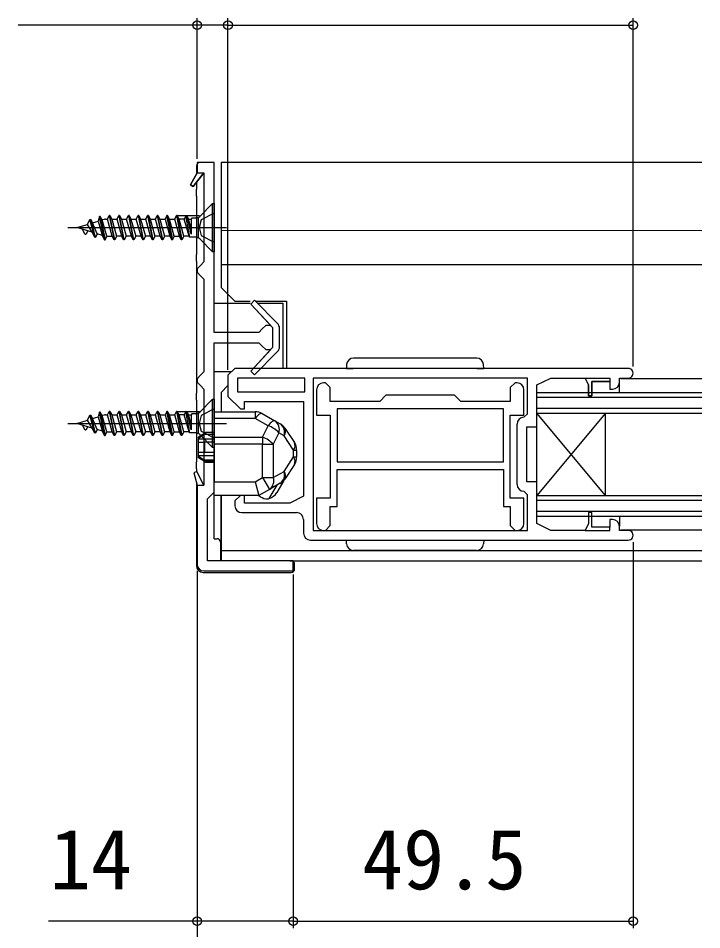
# Model space of a CAD drawing. Units: millimetres, scale not verified. Extents: x -525 to 525, y -782 to 777.
# Drawn here: x -416.6 to -317.1, y -489.8 to -357 of the extents above; entities that cross this region are included whole.
import ezdxf
from ezdxf.enums import TextEntityAlignment as Align

# ---------------------------------------------------------------- set-up
doc = ezdxf.new("R2010")
doc.units = ezdxf.units.MM
doc.header["$LTSCALE"] = 4
for name, color, linetype in [('0-2_YKK_11', 7, 'Continuous'), ('0-3_YKK_12', 2, 'Continuous'), ('0-4_YKK_13', 4, 'Continuous'), ('0-6_YKK_D', 6, 'Continuous')]:
    doc.layers.add(name, color=color, linetype=linetype)
doc.styles.add('ＭＳ ゴシック', font='')
doc.styles.get('ＭＳ ゴシック').set_extended_font_data('MS Gothic')

msp = doc.modelspace()

# ---------------------------------------------------------------- linework, layer by layer
at = {"layer": '0-2_YKK_11'}
for p, q in [((-378.563, -404.841), (-378.563, -402.159)), ((-378.563, -404.841), (-378.563, -402.159)), ((-343.963, -424.899), (-343.963, -416.099)), ((-384.063, -428.999), (-376.063, -428.999)), ((-375.063, -429.999), (-375.063, -431.999)), ((-374.063, -432.999), (-327.763, -432.999))]:
    msp.add_line(p, q, dxfattribs=at)
for points in [[(-388.063, -402.75), (-388.063, -378), (-390.563, -378), (-390.563, -379.5), (-391.54, -381.244), (-391.126, -381.518), (-389.563, -379.5), (-389.563, -392.5), (-390.063, -393), (-390.563, -393.5), (-390.563, -394), (-390.063, -394.5), (-389.563, -395), (-389.563, -408.5), (-390.063, -409), (-390.563, -409.5), (-390.563, -410), (-390.063, -410.5), (-389.563, -411), (-389.563, -425), (-390.603, -423.011), (-391.061, -423.191), (-390.563, -425), (-390.563, -436.5)], [(-378.849, -401.458), (-382.181, -398.066), (-382.759, -398.619), (-379.845, -401.75), (-380.563, -401.75), (-381.063, -402.25), (-381.563, -402.75), (-388.063, -402.75)], [(-378.849, -401.458), (-382.181, -398.066), (-382.759, -398.619), (-379.563, -402.053), (-379.563, -404.947), (-382.759, -408.381), (-382.181, -408.934), (-378.849, -405.542)], [(-389.563, -437.5), (-376.563, -437.5), (-376.563, -436), (-389.063, -436), (-389.063, -427), (-388.563, -426.5), (-388.063, -426), (-388.063, -404.25), (-381.563, -404.25), (-381.063, -404.75), (-380.563, -405.25), (-379.845, -405.25), (-382.759, -408.381), (-382.181, -408.934), (-378.849, -405.542)], [(-327.763, -407.999), (-385.063, -407.999), (-386.063, -408.999), (-386.063, -412.099), (-384.263, -413.899), (-383.663, -413.899), (-383.663, -412.799), (-375.063, -412.799), (-375.063, -426.599), (-377.063, -427.599), (-383.663, -427.599), (-383.663, -426.499), (-384.263, -426.499), (-385.063, -427.299), (-385.063, -427.999)], [(-342.463, -409.399), (-373.663, -409.399), (-373.663, -431.599), (-342.463, -431.599), (-342.463, -426.399), (-342.963, -425.899)], [(-343.963, -410.099), (-344.263, -410.099), (-344.963, -410.799), (-344.963, -412.799), (-352.163, -412.799), (-353.063, -411.899), (-363.063, -411.899), (-363.963, -412.799), (-371.163, -412.799), (-371.163, -410.799), (-371.863, -410.099), (-372.163, -410.099)], [(-342.963, -415.099), (-342.463, -414.599), (-342.463, -409.399)], [(-330.063, -429.999), (-330.463, -429.999), (-330.463, -431.099), (-333.063, -431.099), (-333.063, -428.999), (-333.563, -428.999), (-333.563, -430.599), (-334.063, -431.599), (-339.063, -431.599), (-341.063, -430.599), (-341.063, -424.499), (-342.563, -424.499), (-342.563, -416.499), (-341.063, -416.499), (-341.063, -410.399), (-339.063, -409.399), (-334.063, -409.399), (-333.563, -410.399), (-333.563, -411.999), (-333.063, -411.999), (-333.063, -409.899), (-330.463, -409.899), (-330.463, -410.999), (-330.063, -410.999)], [(-329.063, -409.999), (-329.063, -409.399), (-327.763, -409.399)], [(-373.163, -411.099), (-373.163, -414.799), (-371.163, -414.799), (-371.163, -426.899), (-373.163, -426.899), (-373.163, -430.599)], [(-342.963, -430.599), (-342.963, -426.899), (-344.963, -426.899), (-344.963, -414.799), (-342.963, -414.799), (-342.963, -411.099)], [(-372.163, -431.599), (-371.863, -431.599), (-371.163, -430.899), (-371.163, -428.099), (-370.163, -428.099), (-370.163, -422.699)], [(-370.163, -422.699), (-345.963, -422.699), (-345.963, -428.099), (-344.963, -428.099), (-344.963, -430.899), (-344.263, -431.599), (-343.963, -431.599)], [(-327.763, -431.599), (-329.063, -431.599), (-329.063, -430.999)]]:
    msp.add_lwpolyline(points, dxfattribs=at)
for points in [[(-389.563, -379.5), (-391.126, -381.518), (-391.54, -381.244), (-390.563, -379.5)], [(-374.863, -409.399), (-384.663, -409.399), (-384.663, -411.399), (-374.863, -411.399)], [(-334.063, -409.399), (-330.463, -409.399), (-330.463, -409.899), (-333.063, -409.899), (-333.063, -411.999), (-333.563, -411.999), (-333.563, -410.399)], [(-345.963, -413.899), (-370.163, -413.899), (-370.163, -421.599), (-345.963, -421.599)], [(-389.563, -425), (-390.603, -423.011), (-391.061, -423.191), (-390.563, -425)], [(-334.063, -431.599), (-330.463, -431.599), (-330.463, -431.099), (-333.063, -431.099), (-333.063, -428.999), (-333.563, -428.999), (-333.563, -430.599)]]:
    msp.add_lwpolyline(points, close=True, dxfattribs=at)
for centre, radius, start, end in [((-379.563, -402.159), 1, 359.99997, 44.48424), ((-379.563, -402.159), 1, 359.99997, 44.48424), ((-379.563, -404.841), 1, 315.51576, 0.00003), ((-379.563, -404.841), 1, 315.51576, 0.00003), ((-327.763, -408.699), 0.7, 269.99999, 90.00001), ((-372.163, -411.099), 1, 90.00001, 179.99999), ((-343.963, -411.099), 1, 0.00001, 89.99999), ((-330.063, -409.999), 1, 270.00001, 359.99999), ((-342.963, -416.099), 1, 90.00001, 179.99999), ((-342.963, -424.899), 1, 180.00001, 269.99999), ((-384.063, -427.999), 1, 180.00001, 269.99999), ((-376.063, -429.999), 1, 0.00001, 89.99999), ((-330.063, -430.999), 1, 0.00001, 89.99999), ((-372.163, -430.599), 1, 180.00001, 269.99999), ((-343.963, -430.599), 1, 270.00001, 359.99999), ((-374.063, -431.999), 1, 180.00001, 269.99999), ((-327.763, -432.299), 0.7, 269.99999, 90.00001), ((-389.563, -436.5), 1, 180.00001, 269.99999)]:
    msp.add_arc(centre, radius, start, end, dxfattribs=at)
at = {"layer": '0-3_YKK_12'}
for p, q in [((-387.063, -378), (-387.063, -396.2)), ((-317.063, -378), (-387.063, -378)), ((-387.063, -387.852), (-317.063, -387.898)), ((-387.063, -392.846), (-317.063, -392.889)), ((-385.063, -398.2), (-387.063, -396.2)), ((-385.063, -398.2), (-382.833, -398.2)), ((-329.063, -411.5), (-329.063, -410.011)), ((-328.839, -409.484), (-317.063, -409.484)), ((-386.063, -410.5), (-387.063, -411.5)), ((-387.063, -411.5), (-387.063, -414.3)), ((-341.063, -411.499), (-317.063, -411.499)), ((-341.063, -429.499), (-341.063, -411.499)), ((-341.063, -412.199), (-317.063, -412.199)), ((-341.063, -413.799), (-317.063, -413.799)), ((-341.063, -414.499), (-317.063, -414.499)), ((-331.063, -426.499), (-341.063, -414.499)), ((-331.063, -414.499), (-341.063, -426.499)), ((-331.063, -426.499), (-331.063, -414.499)), ((-387.063, -436), (-387.063, -426.5)), ((-387.063, -426.5), (-387.063, -436)), ((-341.063, -426.499), (-317.063, -426.499)), ((-341.063, -427.199), (-317.063, -427.199)), ((-341.063, -428.799), (-317.063, -428.799)), ((-341.063, -429.499), (-317.063, -429.499)), ((-329.063, -429.5), (-329.063, -430.989)), ((-328.839, -431.516), (-317.063, -431.516)), ((-387.063, -434.5), (-317.063, -434.5)), ((-377.062, -436), (-317.063, -436))]:
    msp.add_line(p, q, dxfattribs=at)
msp.add_lwpolyline([(-382.049, -398.2), (-377.563, -398.2), (-377.563, -407.999)], dxfattribs=at)
at = {"layer": '0-4_YKK_13'}
for p, q in [((-388.063, -378), (-390.163, -378)), ((-388.063, -398.5), (-388.063, -378)), ((-390.663, -378.5), (-390.663, -379.678)), ((-390.663, -380.919), (-390.663, -381.9)), ((-390.663, -382.9), (-390.663, -381.9)), ((-390.663, -382.9), (-390.663, -391.4)), ((-388.313, -384), (-390.178, -385.866)), ((-405.463, -388.917), (-406.163, -386.297)), ((-405.363, -388.917), (-406.063, -386.297)), ((-404.063, -389.25), (-404.763, -385.869)), ((-404.663, -385.869), (-403.963, -389.25)), ((-403.887, -386.26), (-403.628, -386.26)), ((-403.263, -385.75), (-403.363, -385.75)), ((-402.997, -386.26), (-402.228, -386.26)), ((-401.863, -385.75), (-401.963, -385.75)), ((-401.597, -386.26), (-400.828, -386.26)), ((-400.463, -385.75), (-400.563, -385.75)), ((-400.197, -386.26), (-399.428, -386.26)), ((-399.063, -385.75), (-399.163, -385.75)), ((-398.797, -386.26), (-398.028, -386.26)), ((-397.663, -385.75), (-397.763, -385.75)), ((-397.397, -386.26), (-396.628, -386.26)), ((-396.263, -385.75), (-396.363, -385.75)), ((-395.997, -386.26), (-395.228, -386.26)), ((-394.863, -385.75), (-394.963, -385.75)), ((-394.597, -386.26), (-393.828, -386.26)), ((-393.463, -385.75), (-393.563, -385.75)), ((-393.357, -385.75), (-390.227, -385.75)), ((-392.497, -388.74), (-393.197, -386.26)), ((-391.728, -388.74), (-392.428, -386.26)), ((-391.645, -388.9), (-392.181, -385.786)), ((-391.413, -387.622), (-391.797, -386.26)), ((-390.413, -386.1), (-390.413, -388.9)), ((-409.409, -387.5), (-386.275, -387.5)), ((-405.847, -388.177), (-406.547, -387.037)), ((-405.097, -388.407), (-405.797, -386.807)), ((-403.697, -388.74), (-404.397, -386.379)), ((-390.178, -389.134), (-388.313, -391)), ((-390.663, -392.4), (-390.663, -391.4)), ((-390.663, -392.4), (-390.663, -411.6)), ((-388.063, -398.5), (-382.833, -398.5)), ((-378.063, -401.707), (-378.063, -405.293)), ((-378.063, -405.293), (-378.063, -407.999)), ((-349.846, -406.499), (-367.791, -406.499)), ((-348.819, -407.999), (-348.848, -407.447)), ((-385.563, -408.499), (-388.063, -408.5)), ((-388.063, -414.3), (-388.063, -408.5)), ((-349.817, -407.999), (-348.819, -407.999)), ((-390.663, -412.6), (-390.663, -411.6)), ((-390.663, -412.6), (-390.663, -421.6)), ((-388.313, -412.5), (-390.178, -414.366)), ((-405.463, -417.417), (-406.163, -414.797)), ((-405.363, -417.417), (-406.063, -414.797)), ((-405.097, -416.907), (-405.797, -415.307)), ((-404.063, -417.75), (-404.763, -414.369)), ((-404.663, -414.369), (-403.963, -417.75)), ((-403.697, -417.24), (-404.397, -414.879)), ((-403.887, -414.76), (-403.628, -414.76)), ((-403.263, -414.25), (-403.363, -414.25)), ((-402.997, -414.76), (-402.228, -414.76)), ((-401.863, -414.25), (-401.963, -414.25)), ((-401.597, -414.76), (-400.828, -414.76)), ((-400.463, -414.25), (-400.563, -414.25)), ((-400.197, -414.76), (-399.428, -414.76)), ((-399.063, -414.25), (-399.163, -414.25)), ((-398.797, -414.76), (-398.028, -414.76)), ((-397.663, -414.25), (-397.763, -414.25)), ((-397.397, -414.76), (-396.628, -414.76)), ((-396.263, -414.25), (-396.363, -414.25)), ((-395.997, -414.76), (-395.228, -414.76)), ((-394.863, -414.25), (-394.963, -414.25)), ((-394.597, -414.76), (-393.828, -414.76)), ((-393.463, -414.25), (-393.563, -414.25)), ((-393.357, -414.25), (-390.227, -414.25)), ((-392.497, -417.24), (-393.197, -414.76)), ((-391.728, -417.24), (-392.428, -414.76)), ((-391.645, -417.4), (-392.181, -414.286)), ((-391.413, -416.122), (-391.797, -414.76)), ((-390.413, -414.6), (-390.413, -417.4)), ((-388.063, -414.3), (-382.094, -414.3)), ((-388.063, -415.277), (-388.063, -414.3)), ((-382.094, -415.277), (-388.063, -415.277)), ((-382.094, -414.3), (-382.094, -415.277)), ((-380.223, -416.346), (-382.094, -415.277)), ((-409.409, -416), (-386.275, -416)), ((-405.847, -416.677), (-406.547, -415.537)), ((-377.801, -416.693), (-376.398, -418.796)), ((-389.497, -417.5), (-390.363, -418)), ((-389.497, -417.646), (-390.363, -418.201)), ((-390.363, -418.201), (-390.363, -418)), ((-390.178, -417.634), (-388.313, -419.5)), ((-389.497, -417.5), (-389.497, -417.646)), ((-388.063, -417.646), (-389.497, -417.646)), ((-388.063, -417.35), (-389.347, -417.35)), ((-389.347, -417.35), (-389.347, -417.564)), ((-389.347, -417.564), (-388.063, -417.564)), ((-381.024, -418.027), (-381.024, -419.05)), ((-378.661, -417.369), (-379.462, -419.05)), ((-377.903, -417.802), (-378.661, -417.369)), ((-376.501, -419.906), (-377.903, -417.802)), ((-390.363, -418.25), (-390.363, -418.201)), ((-390.363, -418.75), (-390.363, -418.25)), ((-390.363, -418.25), (-388.063, -418.25)), ((-389.497, -418.75), (-389.497, -420.25)), ((-388.063, -418.75), (-389.497, -418.75)), ((-388.063, -419.05), (-388.063, -424.5)), ((-381.024, -419.05), (-388.063, -419.05)), ((-389.497, -420.25), (-390.363, -420.25)), ((-390.363, -420.75), (-390.363, -420.25)), ((-390.363, -420.799), (-390.363, -420.75)), ((-388.063, -420.75), (-390.363, -420.75)), ((-390.363, -420.799), (-389.497, -421.354)), ((-390.363, -421), (-390.363, -420.799)), ((-388.063, -420.25), (-389.497, -420.25)), ((-376.501, -420.894), (-376.501, -419.906)), ((-376.501, -419.906), (-376.063, -419.906)), ((-376.063, -419.906), (-376.063, -420.894)), ((-390.663, -422.6), (-390.663, -421.6)), ((-390.363, -421), (-389.497, -421.5)), ((-388.063, -421.354), (-389.497, -421.354)), ((-389.497, -421.354), (-389.497, -421.5)), ((-389.347, -421.436), (-388.063, -421.436)), ((-389.347, -421.436), (-389.347, -421.65)), ((-389.347, -421.65), (-388.063, -421.65)), ((-377.903, -422.998), (-376.501, -420.894)), ((-376.398, -422.004), (-377.801, -424.107)), ((-376.501, -420.894), (-376.063, -420.894)), ((-390.663, -422.6), (-390.663, -422.95)), ((-379.462, -423.889), (-377.903, -422.998)), ((-390.663, -424.637), (-390.663, -436.702)), ((-388.063, -424.5), (-382.094, -424.5)), ((-382.094, -424.5), (-381.024, -423.889)), ((-381.024, -423.889), (-379.462, -423.889)), ((-381.024, -423.889), (-380.032, -425.625)), ((-378.472, -424.734), (-380.032, -425.625)), ((-377.947, -424.3), (-378.955, -426.046)), ((-380.032, -425.625), (-381.563, -426.5)), ((-380.049, -426.941), (-378.924, -424.992)), ((-388.063, -432.8), (-388.063, -426.5)), ((-380.561, -427), (-380.261, -427)), ((-388.063, -432.8), (-387.663, -432.8)), ((-387.163, -433.3), (-387.163, -435.8)), ((-349.817, -432.999), (-348.819, -432.999)), ((-348.819, -432.999), (-348.853, -433.56)), ((-349.851, -434.499), (-367.786, -434.499)), ((-387.163, -435.8), (-387.163, -436)), ((-376.863, -436), (-387.163, -436)), ((-376.363, -437.201), (-376.363, -436.5)), ((-389.664, -437.7), (-376.862, -437.7))]:
    msp.add_line(p, q, dxfattribs=at)
for points in [[(-388.313, -384), (-388.063, -384), (-388.063, -391), (-388.313, -391)], [(-388.313, -412.5), (-388.063, -412.5), (-388.063, -419.5), (-388.313, -419.5)]]:
    msp.add_lwpolyline(points, close=True, dxfattribs=at)
for points in [[(-404.358, -388.632), (-405.097, -388.407), (-405.363, -388.917), (-405.463, -388.917), (-405.847, -388.177), (-408.063, -387.5), (-406.547, -387.037), (-406.163, -386.297), (-406.063, -386.297), (-405.797, -386.807), (-404.947, -386.547), (-404.328, -388.74), (-404.063, -389.25), (-403.963, -389.25), (-403.697, -388.74), (-402.928, -388.74)], [(-404.121, -386.295), (-404.397, -386.379), (-404.663, -385.869), (-404.763, -385.869), (-404.947, -386.547)], [(-401.528, -388.74), (-402.297, -388.74), (-402.563, -389.25), (-402.663, -389.25), (-402.928, -388.74), (-403.628, -386.26), (-403.363, -385.75), (-402.663, -389.25)], [(-402.563, -389.25), (-403.263, -385.75), (-402.997, -386.26), (-402.297, -388.74)], [(-400.128, -388.74), (-400.897, -388.74), (-401.163, -389.25), (-401.263, -389.25), (-401.528, -388.74), (-402.228, -386.26), (-401.963, -385.75), (-401.263, -389.25)], [(-401.163, -389.25), (-401.863, -385.75), (-401.597, -386.26), (-400.897, -388.74)], [(-398.728, -388.74), (-399.497, -388.74), (-399.763, -389.25), (-399.863, -389.25), (-400.128, -388.74), (-400.828, -386.26), (-400.563, -385.75), (-399.863, -389.25)], [(-399.763, -389.25), (-400.463, -385.75), (-400.197, -386.26), (-399.497, -388.74)], [(-397.328, -388.74), (-398.097, -388.74), (-398.363, -389.25), (-398.463, -389.25), (-398.728, -388.74), (-399.428, -386.26), (-399.163, -385.75), (-398.463, -389.25)], [(-398.363, -389.25), (-399.063, -385.75), (-398.797, -386.26), (-398.097, -388.74)], [(-395.928, -388.74), (-396.697, -388.74), (-396.963, -389.25), (-397.063, -389.25), (-397.328, -388.74), (-398.028, -386.26), (-397.763, -385.75), (-397.063, -389.25)], [(-396.963, -389.25), (-397.663, -385.75), (-397.397, -386.26), (-396.697, -388.74)], [(-394.528, -388.74), (-395.297, -388.74), (-395.563, -389.25), (-395.663, -389.25), (-395.928, -388.74), (-396.628, -386.26), (-396.363, -385.75), (-395.663, -389.25)], [(-395.563, -389.25), (-396.263, -385.75), (-395.997, -386.26), (-395.297, -388.74)], [(-393.897, -388.74), (-394.597, -386.26), (-394.863, -385.75), (-394.163, -389.25), (-394.263, -389.25), (-394.963, -385.75), (-395.228, -386.26), (-394.528, -388.74), (-394.263, -389.25)], [(-390.744, -388.9), (-391.645, -388.9), (-391.728, -388.74), (-392.497, -388.74), (-392.763, -389.25), (-392.863, -389.25), (-393.128, -388.74), (-393.828, -386.26), (-393.563, -385.75), (-392.863, -389.25)], [(-392.008, -385.855), (-392.181, -385.786), (-392.428, -386.26), (-393.197, -386.26), (-393.463, -385.75), (-392.763, -389.25)], [(-390.744, -386.1), (-391.32, -386.1), (-391.413, -386.26), (-391.413, -388.44), (-392.008, -385.855), (-391.797, -386.26), (-391.413, -386.26)], [(-388.063, -385.4), (-389.978, -386.355), (-390.263, -387.5), (-389.978, -388.645), (-388.063, -389.6)], [(-406.497, -387.979), (-406.763, -388.489), (-406.863, -388.489), (-407.247, -387.749)], [(-394.163, -389.25), (-393.897, -388.74), (-393.128, -388.74)], [(-381.755, -398.5), (-378.063, -398.5), (-378.063, -401.707)], [(-368.79, -407.447), (-368.819, -407.999), (-367.82, -407.999)], [(-388.063, -413.9), (-389.978, -414.855), (-390.263, -416), (-389.978, -417.145), (-388.063, -418.1)], [(-404.358, -417.132), (-405.097, -416.907), (-405.363, -417.417), (-405.463, -417.417), (-405.847, -416.677), (-408.063, -416), (-406.547, -415.537), (-406.163, -414.797), (-406.063, -414.797), (-405.797, -415.307), (-404.947, -415.047), (-404.328, -417.24), (-404.063, -417.75), (-403.963, -417.75), (-403.697, -417.24), (-402.928, -417.24)], [(-404.121, -414.795), (-404.397, -414.879), (-404.663, -414.369), (-404.763, -414.369), (-404.947, -415.047)], [(-401.528, -417.24), (-402.297, -417.24), (-402.563, -417.75), (-402.663, -417.75), (-402.928, -417.24), (-403.628, -414.76), (-403.363, -414.25), (-402.663, -417.75)], [(-402.563, -417.75), (-403.263, -414.25), (-402.997, -414.76), (-402.297, -417.24)], [(-400.128, -417.24), (-400.897, -417.24), (-401.163, -417.75), (-401.263, -417.75), (-401.528, -417.24), (-402.228, -414.76), (-401.963, -414.25), (-401.263, -417.75)], [(-401.163, -417.75), (-401.863, -414.25), (-401.597, -414.76), (-400.897, -417.24)], [(-398.728, -417.24), (-399.497, -417.24), (-399.763, -417.75), (-399.863, -417.75), (-400.128, -417.24), (-400.828, -414.76), (-400.563, -414.25), (-399.863, -417.75)], [(-399.763, -417.75), (-400.463, -414.25), (-400.197, -414.76), (-399.497, -417.24)], [(-397.328, -417.24), (-398.097, -417.24), (-398.363, -417.75), (-398.463, -417.75), (-398.728, -417.24), (-399.428, -414.76), (-399.163, -414.25), (-398.463, -417.75)], [(-398.363, -417.75), (-399.063, -414.25), (-398.797, -414.76), (-398.097, -417.24)], [(-395.928, -417.24), (-396.697, -417.24), (-396.963, -417.75), (-397.063, -417.75), (-397.328, -417.24), (-398.028, -414.76), (-397.763, -414.25), (-397.063, -417.75)], [(-396.963, -417.75), (-397.663, -414.25), (-397.397, -414.76), (-396.697, -417.24)], [(-394.528, -417.24), (-395.297, -417.24), (-395.563, -417.75), (-395.663, -417.75), (-395.928, -417.24), (-396.628, -414.76), (-396.363, -414.25), (-395.663, -417.75)], [(-395.563, -417.75), (-396.263, -414.25), (-395.997, -414.76), (-395.297, -417.24)], [(-393.897, -417.24), (-394.597, -414.76), (-394.863, -414.25), (-394.163, -417.75), (-394.263, -417.75), (-394.963, -414.25), (-395.228, -414.76), (-394.528, -417.24), (-394.263, -417.75)], [(-390.744, -417.4), (-391.645, -417.4), (-391.728, -417.24), (-392.497, -417.24), (-392.763, -417.75), (-392.863, -417.75), (-393.128, -417.24), (-393.828, -414.76), (-393.563, -414.25), (-392.863, -417.75)], [(-392.008, -414.355), (-392.181, -414.286), (-392.428, -414.76), (-393.197, -414.76), (-393.463, -414.25), (-392.763, -417.75)], [(-390.744, -414.6), (-391.32, -414.6), (-391.413, -414.76), (-391.413, -416.94), (-392.008, -414.355), (-391.797, -414.76), (-391.413, -414.76)], [(-388.063, -419.05), (-388.063, -418.027), (-388.063, -415.277)], [(-381.101, -414.564), (-381.179, -414.541), (-381.274, -414.553), (-381.385, -414.598), (-381.51, -414.676), (-381.646, -414.786), (-381.79, -414.924), (-381.94, -415.089), (-382.094, -415.277)], [(-381.101, -414.564), (-379.231, -415.632), (-378.472, -416.066)], [(-406.497, -416.479), (-406.763, -416.989), (-406.863, -416.989), (-407.247, -416.249)], [(-388.063, -418.027), (-381.024, -418.027), (-380.223, -416.346)], [(-379.231, -415.632), (-379.309, -415.61), (-379.404, -415.622), (-379.515, -415.667), (-379.639, -415.745), (-379.775, -415.854), (-379.92, -415.993), (-380.07, -416.158), (-380.223, -416.346)], [(-394.163, -417.75), (-393.897, -417.24), (-393.128, -417.24)], [(-389.347, -417.564), (-389.374, -417.562), (-389.399, -417.559), (-389.431, -417.552), (-389.465, -417.537), (-389.494, -417.509), (-389.497, -417.5)], [(-390.363, -420.25), (-390.363, -418.75), (-389.497, -418.75)], [(-381.024, -423.889), (-381.024, -419.05), (-379.462, -419.05), (-379.462, -423.889)], [(-389.497, -421.5), (-389.485, -421.477), (-389.469, -421.465), (-389.426, -421.447), (-389.401, -421.441), (-389.368, -421.437), (-389.347, -421.436)], [(-382.094, -424.5), (-381.563, -426.5), (-388.063, -426.5), (-388.063, -424.5)], [(-368.784, -433.56), (-368.819, -432.999), (-367.821, -432.999)]]:
    msp.add_lwpolyline(points, dxfattribs=at)
for centre, radius, start, end in [((-390.163, -378.5), 0.5, 90, 180), ((-403.887, -387.06), 0.8, 89.99998, 106.99998), ((-390.744, -385.3), 0.8, 270, 314.99999), ((-390.744, -389.7), 0.8, 44.99999, 89.99998), ((-367.791, -407.499), 1, 90, 177), ((-349.846, -407.499), 1, 3, 90), ((-403.887, -415.56), 0.8, 89.99998, 106.99998), ((-390.744, -413.8), 0.8, 270, 314.99999), ((-382.094, -416.3), 2, 60.25512, 90), ((-381.369, -419.799), 3.638, 41.90744, 71.64145), ((-380.131, -416.889), 1.546, 341.91504, 54.39753), ((-379.465, -417.802), 2, 33.69007, 60.25512), ((-379.372, -417.322), 1.546, 341.91504, 54.39753), ((-378.749, -417.165), 1.059, 322.99219, 26.46445), ((-390.744, -418.2), 0.8, 44.99999, 89.99998), ((-389.347, -417.5), 0.15, 90, 180), ((-382.17, -421.48), 3.638, 41.90744, 71.64145), ((-377.347, -419.268), 1.059, 322.99219, 26.46445), ((-378.063, -419.906), 2, 0, 33.69007), ((-389.347, -421.5), 0.15, 180, 270), ((-377.347, -421.532), 1.059, 333.53555, 37.00781), ((-378.063, -420.894), 2, 326.30993, 0), ((-379.372, -423.478), 1.546, 305.60247, 18.08496), ((-378.749, -423.635), 1.059, 333.53555, 37.00781), ((-380.931, -424.368), 1.546, 305.60247, 18.08496), ((-379.465, -422.998), 2, 299.74488, 326.30993), ((-380.687, -425.046), 2, 288.59038, 330), ((-380.202, -425.033), 2, 227.16611, 259.63751), ((-380.687, -425.046), 2, 282.28715, 288.59038), ((-387.663, -433.3), 0.5, 0, 90), ((-367.786, -433.499), 1, 183.5, 270), ((-349.851, -433.499), 1, 270, 356.5)]:
    msp.add_arc(centre, radius, start, end, dxfattribs=at)
for centre, major_axis, ratio, start_param, end_param in [((-389.661, -436.698), (-0.71, -0.71), 0.99628, 5.4996506, 7.06672), ((-376.863, -436.5), (0.501, 0), 0.998135, 6.2831853, 7.8539816), ((-376.863, -437.199), (-0.355, 0.355), 0.99628, 2.358058, 3.9251274)]:
    msp.add_ellipse(centre, major_axis=major_axis, ratio=ratio, start_param=start_param, end_param=end_param, dxfattribs=at)
at = {"layer": '0-6_YKK_D'}
for p, q in [((-390.563, -377.5), (-390.563, -357)), ((-386.063, -408.207), (-386.063, -357)), ((-386.063, -408.207), (-386.063, -357)), ((-327.063, -407.699), (-327.063, -357)), ((-386.063, -358), (-327.063, -358)), ((-327.063, -433.299), (-327.063, -489.5)), ((-390.563, -437.5), (-390.563, -489.5)), ((-390.563, -437.5), (-390.563, -529.5)), ((-376.563, -438.019), (-376.563, -489.5)), ((-376.563, -438.019), (-376.563, -489.5)), ((-376.563, -488.5), (-327.063, -488.5))]:
    msp.add_line(p, q, dxfattribs=at)
for points in [[(-386.063, -358), (-390.563, -358), (-416.613, -358)], [(-376.563, -488.5), (-390.563, -488.5), (-412.181, -488.5)]]:
    msp.add_lwpolyline(points, dxfattribs=at)
for centre in [(-390.563, -358), (-386.063, -358), (-386.063, -358), (-327.063, -358), (-390.563, -488.5), (-376.563, -488.5), (-376.563, -488.5), (-327.063, -488.5)]:
    msp.add_circle(centre, 0.637, dxfattribs=at)

# ---------------------------------------------------------------- texts
at = {"layer": '0-6_YKK_D', "style": 'ＭＳ ゴシック'}
for s, p in [('49.5', (-366.54, -486.5)), ('14', (-412.022, -486.5))]:
    msp.add_text(s, height=8.798, dxfattribs=at).set_placement(p, align=Align.BOTTOM_LEFT)

doc.saveas('drawing.dxf')
